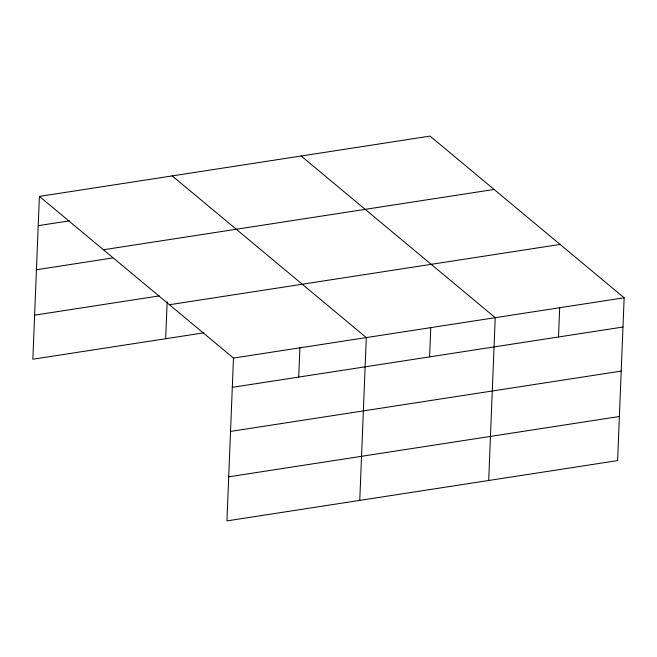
<?xml version="1.0" encoding="UTF-8"?>
<svg xmlns="http://www.w3.org/2000/svg" width="657" height="657" viewBox="0 0 657 657"><rect width="100%" height="100%" fill="white"/><g stroke="black" fill="none" stroke-linecap="round" stroke-linejoin="round"><path stroke-width="0.99" d="M39.387 196.41L233.481 358.081L226.936 520.894L617.613 460.59L624.15 297.777L430.064 136.106L39.387 196.41L32.85 359.223L203.949 332.812M165.679 338.716L167.157 301.818M298.721 377.085L299.896 347.832M359.765 500.388L366.31 337.583L172.216 175.904M429.596 356.882L430.77 327.629M488.693 480.489L495.23 317.676L301.136 156.005M558.516 336.975L559.69 307.731M38.213 225.663L69.412 220.851M103.436 249.767L494.113 189.454M36.447 269.74L112.922 257.93M34.624 315.146L159.396 295.888M169.432 304.733L560.101 244.429M233.481 358.081L624.15 297.777M232.307 387.334L622.976 327.03M230.533 431.411L621.202 371.098M228.71 476.818L619.379 416.513"/></g></svg>
